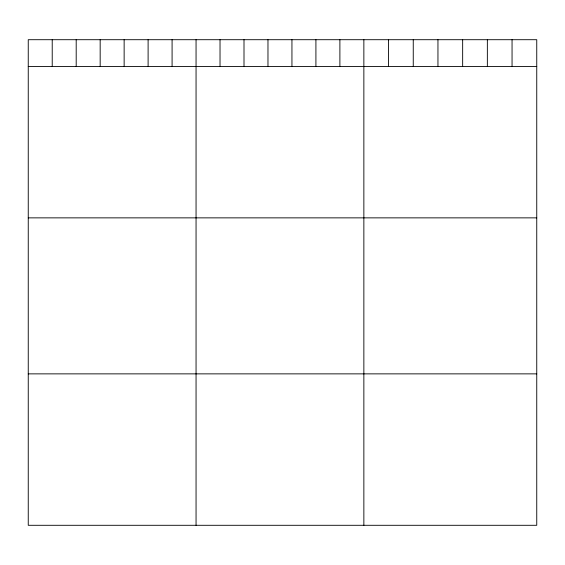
<?xml version="1.0" encoding="UTF-8"?>
<svg xmlns="http://www.w3.org/2000/svg" width="565" height="565" viewBox="0 0 565 565"><rect width="100%" height="100%" fill="white"/><g stroke="black" fill="none" stroke-linecap="round" stroke-linejoin="round"><path stroke-width="0.85" d="M536.75 66.437L536.75 525.295L28.25 525.295L28.25 39.705L536.75 39.705L536.75 66.437L28.25 66.437M28.25 217.864L536.75 217.864M28.25 373.868L536.75 373.868M512.052 39.705L512.052 66.437M487.355 39.705L487.355 66.437M462.657 39.705L462.657 66.437M437.953 39.705L437.953 66.437M413.255 39.705L413.255 66.437M388.558 39.705L388.558 66.437M363.86 39.705L363.86 525.295M339.89 39.705L339.89 66.437M315.913 39.705L315.913 66.437M291.943 39.705L291.943 66.437M267.972 39.705L267.972 66.437M244.002 39.705L244.002 66.437M220.025 39.705L220.025 66.437M196.055 39.705L196.055 525.295M172.085 39.705L172.085 66.437M148.108 39.705L148.108 66.437M124.138 39.705L124.138 66.437M100.167 39.705L100.167 66.437M76.197 39.705L76.197 66.437M52.22 39.705L52.22 66.437"/></g></svg>
